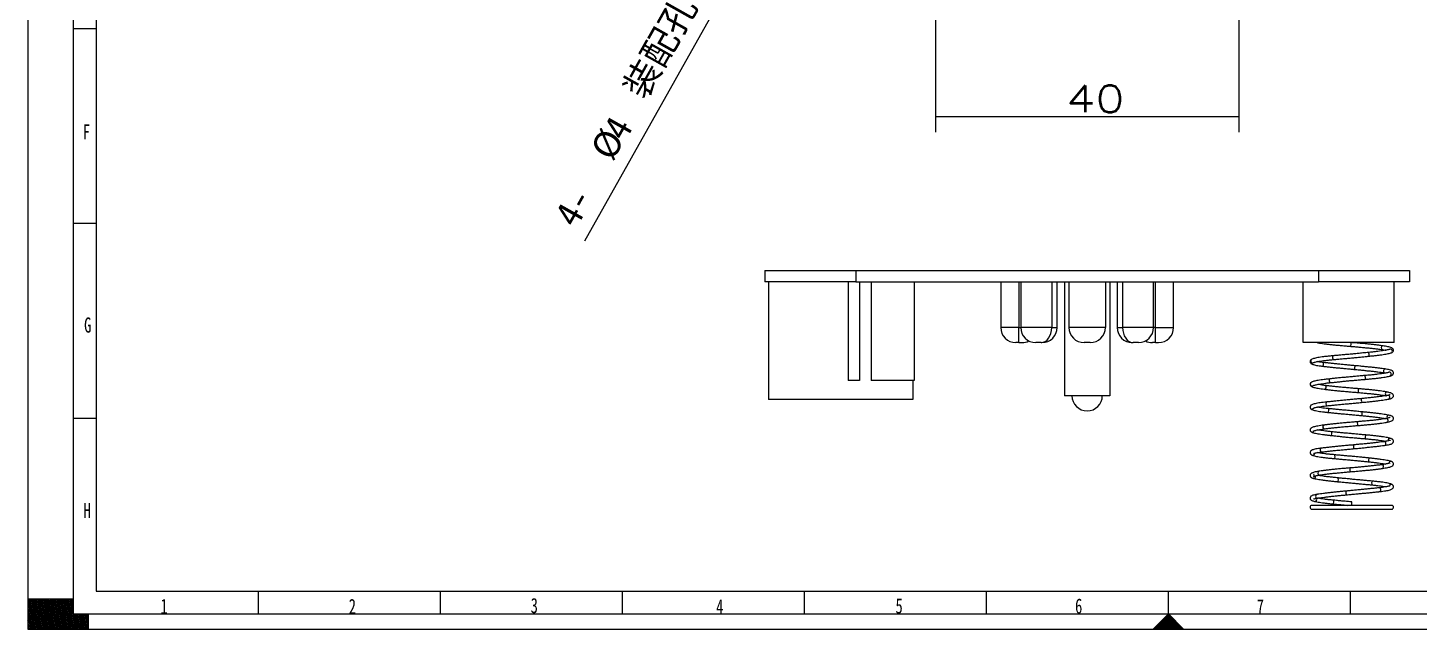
# Model space of a CAD drawing. Header units: millimetres. Extents: x 0 to 510, y 0 to 210.
# Drawn here: x 0 to 183.5, y 0 to 79.3 of the extents above; entities that cross this region are included whole.
import ezdxf

# ---------------------------------------------------------------- set-up
doc = ezdxf.new("R2010")
doc.units = ezdxf.units.MM
doc.layers.add('1', color=7, linetype='Continuous', true_color=0xffffff)
doc.styles.add('blockfont', font='simplex.shx')
doc.styles.add('宋体', font='')
doc.styles.get('宋体').set_extended_font_data('宋体')
doc.dimstyles.get("Standard").update_dxf_attribs({"dimtxt": 0.18, "dimasz": 0.18, "dimexe": 0.18, "dimexo": 0.0625, "dimgap": 0.09, "dimtad": 0, "dimtih": 1, "dimtoh": 1, "dimdec": 4, "dimzin": 0, "dimdsep": 46, "dimtxsty": 'Standard', "dimcen": 0.09, "dimadec": 0, "dimazin": 0, "dimtfac": 1, "dimtdec": 4, "dimtofl": 0, "dimtmove": 0, "dimatfit": 3, "dimfxl": 0, "dimtolj": 1, "dimtzin": 0, "dimarcsym": 0})

# ---------------------------------------------------------------- blocks, each defined once
blk = doc.blocks.new('_U1')
at = {"layer": '1', "color": 35, "lineweight": 13, "transparency": 16777216}
blk.add_line((99.71, 97.92), (73.39, 51.13), dxfattribs=at)
at = {"layer": '1', "color": 35, "lineweight": 18, "transparency": 16777216}
blk.add_solid([(99.71, 97.92), (98.81, 94.41), (97.18, 95.33)], dxfattribs=at)
at = {"layer": '1', "color": 35, "linetype": 'Continuous', "lineweight": 13, "transparency": 16777216, "char_height": 3.5, "attachment_point": 7, "rotation": 60.6447, "line_spacing_factor": 1.12395, "style": '宋体'}
for s, insert in [('\\W1.0000;装配孔', (81.7, 69.42)), ('%%c', (77.21, 61.45)), ('\\W1.0000;4', (78.73, 64.15)), ('\\W1.0000;4-', (72.31, 52.74))]:
    blk.add_mtext(s, dxfattribs=dict(at, insert=insert))
blk = doc.blocks.new('_U12')
at = {"layer": '1', "color": 35, "lineweight": 13}
for p, q in [((119.69, 84.67), (119.69, 65.53)), ((159.69, 84.67), (159.69, 65.53)), ((159.69, 67.53), (119.69, 67.53))]:
    blk.add_line(p, q, dxfattribs=at)
at = {"layer": '1', "color": 35, "lineweight": 18}
for points in [[(119.69, 67.53), (123.19, 68.47), (123.19, 66.6), (119.69, 67.53)], [(159.69, 67.53), (156.19, 66.6), (156.19, 68.47), (159.69, 67.53)]]:
    blk.add_solid(points, dxfattribs=at)
at = {"layer": '1', "color": 35, "linetype": 'Continuous', "lineweight": 13, "insert": (136.93, 68.15), "char_height": 3.5, "attachment_point": 7, "line_spacing_factor": 0.903614, "style": 'blockfont'}
blk.add_mtext('\\W1.2835;40', dxfattribs=at)

msp = doc.modelspace()

# ---------------------------------------------------------------- hatches: boundary and pattern name
at = {"layer": '1', "linetype": 'Continuous', "lineweight": 13}
h = msp.add_hatch(dxfattribs=at)
h.set_pattern_fill('ANSI36', color=6, scale=0.032, angle=-4.3e-13, style=0)
h.paths.add_polyline_path([(8, 0), (8, 2), (6, 2), (6, 4), (0, 4), (0, 0)], flags=0)
h = msp.add_hatch(dxfattribs=at)
h.set_pattern_fill('ANSI36', color=6, scale=0.032, angle=-4.3e-13, style=0)
h.paths.add_polyline_path([(152.4, 0), (150.4, 2), (148.38, 0)], flags=0)

# ---------------------------------------------------------------- linework, layer by layer
at = {"layer": '1', "color": 7, "linetype": 'Continuous', "lineweight": 13}
for p, q in [((0, 209.8), (0, 0)), ((0, 0), (296.76, 0))]:
    msp.add_line(p, q, dxfattribs=at)
at = {"layer": '1', "color": 6, "linetype": 'Continuous', "lineweight": 18}
for p, q in [((6, 207.8), (6, 2)), ((0, 4), (6, 4)), ((6, 2), (294.76, 2)), ((8, 0), (8, 2)), ((150.4, 2), (148.38, 0)), ((150.4, 2), (152.4, 0))]:
    msp.add_line(p, q, dxfattribs=at)
at = {"layer": '1', "color": 7, "linetype": 'Continuous', "lineweight": 18}
for p, q in [((9, 204.8), (9, 5)), ((9, 5), (291.76, 5)), ((150.4, 2), (150.4, 5))]:
    msp.add_line(p, q, dxfattribs=at)
at = {"layer": '1', "color": 80, "linetype": 'Continuous', "lineweight": 18}
for p, q in [((6, 79.2), (9, 79.2)), ((6, 53.5), (9, 53.5)), ((6, 27.8), (9, 27.8)), ((30.4, 2), (30.4, 5)), ((54.4, 2), (54.4, 5)), ((78.4, 2), (78.4, 5)), ((102.4, 2), (102.4, 5)), ((126.4, 2), (126.4, 5)), ((174.4, 2), (174.4, 5))]:
    msp.add_line(p, q, dxfattribs=at)
at = {"layer": '1', "color": 155, "linetype": 'Continuous', "lineweight": 18}
for p, q in [((97.19, 47.27), (109.19, 47.27)), ((97.19, 47.27), (97.19, 45.77)), ((109.19, 47.27), (170.19, 47.27)), ((109.19, 47.27), (109.19, 45.77)), ((170.19, 47.27), (182.19, 47.27)), ((170.19, 47.27), (170.19, 45.77)), ((182.19, 47.27), (182.19, 45.77)), ((109.19, 45.77), (97.19, 45.77)), ((97.69, 45.77), (97.69, 30.27)), ((108.19, 45.77), (108.19, 32.77)), ((109.19, 45.77), (170.19, 45.77)), ((109.69, 45.77), (109.69, 32.77)), ((111.19, 45.77), (111.19, 32.77)), ((116.89, 45.77), (116.89, 32.77)), ((128.29, 45.77), (128.29, 39.77)), ((130.93, 45.77), (130.93, 39.77)), ((135.73, 39.77), (135.73, 45.77)), ((136.69, 45.77), (136.69, 30.77)), ((137.29, 45.77), (137.29, 39.77)), ((142.09, 45.77), (142.09, 39.77)), ((142.69, 45.77), (142.69, 30.77)), ((143.65, 45.77), (143.65, 39.77)), ((148.45, 39.77), (148.45, 45.77)), ((151.09, 39.77), (151.09, 45.77)), ((168.19, 37.77), (168.19, 45.77)), ((182.19, 45.77), (170.19, 45.77)), ((180.19, 37.77), (180.19, 45.77)), ((130.69, 37.77), (130.29, 37.77)), ((130.69, 37.77), (131.09, 37.77)), ((133.61, 37.77), (132.93, 37.77)), ((133.61, 37.77), (133.73, 37.77)), ((140.09, 37.77), (139.29, 37.77)), ((145.65, 37.77), (145.77, 37.77)), ((146.45, 37.77), (145.77, 37.77)), ((148.69, 37.77), (148.29, 37.77)), ((148.69, 37.77), (149.09, 37.77)), ((180.19, 37.77), (168.19, 37.77)), ((169.53, 35.13), (169.54, 35.13)), ((109.69, 32.77), (108.19, 32.77)), ((116.89, 32.77), (111.19, 32.77)), ((116.69, 32.77), (116.69, 30.27)), ((116.69, 30.27), (97.69, 30.27)), ((142.69, 30.77), (136.69, 30.77)), ((179.84, 16.32), (169.34, 16.32)), ((169.34, 15.82), (179.84, 15.82))]:
    msp.add_line(p, q, dxfattribs=at)
at = {"layer": '1', "color": 155, "linetype": 'Continuous', "lineweight": 13}
for p, q in [((130.69, 45.77), (130.69, 39.77)), ((135.02, 45.77), (135.02, 39.77)), ((144.36, 45.77), (144.36, 39.77)), ((148.69, 39.77), (148.69, 45.77)), ((130.69, 39.77), (128.29, 39.77)), ((130.69, 39.77), (130.93, 39.77)), ((130.69, 37.77), (130.69, 39.77)), ((135.02, 39.77), (130.93, 39.77)), ((135.02, 39.77), (135.73, 39.77)), ((142.09, 39.77), (137.29, 39.77)), ((143.65, 39.77), (144.36, 39.77)), ((148.45, 39.77), (144.36, 39.77)), ((148.69, 39.77), (148.45, 39.77)), ((148.69, 39.77), (151.09, 39.77)), ((148.69, 37.77), (148.69, 39.77)), ((172.18, 35.54), (172.18, 35.54)), ((176.8, 35.98), (176.8, 35.98)), ((179.78, 36.42), (179.78, 36.42)), ((179, 34.3), (179, 34.3)), ((179.63, 33.37), (179.63, 33.37)), ((171.75, 32.5), (171.75, 32.5)), ((176.33, 32.93), (176.33, 32.93)), ((179.27, 31.25), (179.27, 31.25)), ((171.35, 29.45), (171.35, 29.45)), ((175.86, 29.89), (175.86, 29.89)), ((175.99, 28.64), (175.98, 28.64)), ((170.98, 26.41), (170.98, 26.41)), ((175.36, 26.84), (175.36, 26.84)), ((179.2, 27.28), (179.2, 27.28)), ((178.92, 24.23), (178.92, 24.23)), ((179.68, 25.15), (179.68, 25.15)), ((170.63, 23.36), (170.63, 23.36)), ((174.87, 23.8), (174.87, 23.8)), ((170.34, 20.32), (170.34, 20.32)), ((174.37, 20.75), (174.37, 20.75)), ((178.62, 21.19), (178.62, 21.19)), ((179.97, 19.02), (179.97, 19.02)), ((170.07, 17.27), (170.07, 17.27)), ((173.87, 17.7), (173.87, 17.7)), ((178.27, 18.14), (178.27, 18.14))]:
    msp.add_line(p, q, dxfattribs=at)
at = {"layer": '1', "color": 155, "linetype": 'Continuous', "lineweight": 18}
for centre, radius, start, end in [((130.29, 39.77), 2, 180, 270), ((132.93, 39.77), 2, 180, 270), ((133.73, 39.77), 2, 270, 0), ((139.29, 39.77), 2, 180, 270), ((140.09, 39.77), 2, 270, 0), ((145.65, 39.77), 2, 180, 270), ((146.45, 39.77), 2, 270, 0), ((149.09, 39.77), 2, 270, 0), ((131.09, 39.77), 2, 270, 297.3234), ((148.29, 39.77), 2, 242.6766, 270), ((139.69, 30.77), 2, 180, 270), ((139.69, 30.77), 2, 270, 0), ((169.34, 16.07), 0.25, 90, 270), ((179.84, 16.07), 0.25, 270, 90)]:
    msp.add_arc(centre, radius, start, end, dxfattribs=at)
at = {"layer": '1', "color": 155, "linetype": 'Continuous', "lineweight": 13}
for centre, major_axis, ratio, start_param, end_param in [((133.61, 39.77), (0, 2), 0.707107, 3.141593, 4.712389), ((145.77, 39.77), (0, 2), 0.707107, 1.570796, 3.141593), ((170.37, 37.97), (0.038, 0.247), 0.799422, 3.141538, 3.931845), ((174.48, 37.53), (0.02, 0.249), 0.021661, 3.142618, 4.706648), ((174.48, 37.53), (0.02, 0.249), 0.021661, 4.706648, 6.007759), ((178.67, 37.1), (0.036, 0.247), 0.773736, 1.606978, 3.138703), ((178.67, 37.1), (0.036, 0.247), 0.773736, 0.000348, 1.606978), ((179.7, 36.66), (0.081, -0.237), 0.970577, 0, 3.14083), ((169.42, 35.36), (0.114, -0.222), 0.980238, 3.141372, 6.278056), ((170.69, 34.92), (0.029, 0.248), 0.741094, 3.14191, 5.286637), ((170.69, 34.92), (0.029, 0.248), 0.741094, 5.286637, 6.28046), ((172.16, 35.79), (0.022, -0.249), 0.462077, 3.140142, 6.283185), ((176.77, 36.23), (0.025, -0.249), 0.415541, 0, 3.144166), ((174.98, 34.49), (0.023, 0.249), 0.07429, 1.007056, 3.141283), ((174.98, 34.49), (0.023, 0.249), 0.07429, 0.000888, 1.007056), ((176.31, 33.18), (0.021, -0.249), 0.326767, 0, 3.141978), ((178.96, 34.05), (0.035, 0.248), 0.830583, 1.034826, 3.137241), ((178.96, 34.05), (0.035, 0.248), 0.830583, 0, 1.034826), ((179.56, 33.62), (0.069, -0.24), 0.943938, 0, 3.141192), ((169.36, 32.31), (0.172, -0.182), 0.993531, 3.14191, 6.283109), ((171.04, 31.88), (0.031, 0.248), 0.672694, 3.141024, 5.860957), ((171.04, 31.88), (0.031, 0.248), 0.672694, 5.860957, 6.279772), ((171.73, 32.75), (0.027, -0.249), 0.54278, 3.141136, 6.283185), ((175.47, 31.44), (0.02, 0.249), 0.16721, 0.435841, 3.139373), ((175.47, 31.44), (0.02, 0.249), 0.16721, 0.00025, 0.43585), ((179.22, 31), (0.047, 0.245), 0.87827, 0.50788, 2.893427), ((179.22, 31), (0.047, 0.245), 0.87827, 0, 0.507878), ((171.32, 29.7), (0.025, -0.249), 0.620738, 3.141655, 6.283185), ((175.83, 30.13), (0.023, -0.249), 0.236899, 0, 3.144166), ((179.38, 30.57), (0.047, -0.246), 0.909989, 0.000348, 3.143415), ((169.34, 29.26), (0.248, 0.035), 0.995811, 3.141099, 5.527334), ((171.43, 28.83), (0.024, 0.249), 0.601656, 3.142139, 6.283185), ((171.43, 28.83), (0.024, 0.249), 0.601656, 0, 0.131611), ((175.96, 28.39), (0.023, 0.249), 0.260685, 0, 3.14107), ((179.16, 27.52), (0.045, -0.246), 0.866912, 2.662372, 3.142937), ((179.43, 27.96), (0.05, 0.245), 0.919867, 0, 2.472024), ((179.16, 27.52), (0.045, -0.246), 0.866912, 0, 2.662369), ((179.43, 27.96), (0.05, 0.245), 0.919867, 6.229956, 6.283185), ((169.37, 26.22), (0.147, 0.202), 0.991232, 3.140844, 5.06674), ((170.95, 26.65), (0.031, -0.248), 0.6909, 3.540018, 6.283185), ((170.95, 26.65), (0.031, -0.248), 0.6909, 3.141527, 3.540018), ((171.84, 25.78), (0.027, 0.249), 0.521697, 3.141409, 6.28261), ((175.34, 27.09), (0.02, -0.249), 0.142799, 2.727302, 3.144145), ((175.34, 27.09), (0.02, -0.249), 0.142799, 0, 2.7273), ((170.6, 23.61), (0.03, -0.248), 0.757016, 3.14177, 4.114193), ((174.85, 24.04), (0.023, -0.249), 0.049705, 2.15637, 3.141537), ((174.85, 24.04), (0.023, -0.249), 0.049705, 0, 2.156372), ((176.43, 25.35), (0.021, 0.249), 0.350049, 0.000567, 3.138916), ((178.89, 24.48), (0.034, -0.248), 0.816567, 2.132395, 3.144084), ((178.89, 24.48), (0.034, -0.248), 0.816567, 0, 2.132394), ((179.6, 24.91), (0.073, 0.239), 0.951163, 0, 2.248096), ((169.45, 23.17), (0.103, 0.228), 0.97544, 3.141103, 5.209447), ((170.6, 23.61), (0.03, -0.248), 0.757016, 4.114193, 6.283185), ((172.27, 22.74), (0.022, 0.249), 0.440515, 3.141641, 6.280779), ((176.89, 22.3), (0.025, 0.249), 0.437672, 0.000618, 3.141527), ((179.72, 21.87), (0.09, 0.233), 0.975959, 0.000229, 1.961956), ((169.57, 20.13), (0.064, 0.242), 0.953187, 3.141106, 5.299676), ((170.3, 20.56), (0.039, -0.247), 0.814082, 3.141004, 4.654859), ((170.3, 20.56), (0.039, -0.247), 0.814082, 4.654859, 6.283185), ((174.35, 21), (0.02, -0.249), 0.046317, 3.141114, 4.696621), ((174.35, 21), (0.02, -0.249), 0.046317, 4.696621, 6.283185), ((178.59, 21.43), (0.035, -0.248), 0.758622, 1.559487, 3.141866), ((178.59, 21.43), (0.035, -0.248), 0.758622, 0, 1.559485), ((172.73, 19.69), (0.024, 0.249), 0.351879, 3.141784, 6.280037), ((177.33, 19.26), (0.023, 0.249), 0.520255, 0.000311, 3.138369), ((178.24, 18.39), (0.027, -0.249), 0.693683, 1.01223, 3.1438), ((179.81, 18.82), (0.159, 0.193), 0.989789, 0, 2.052744), ((169.74, 17.08), (0.058, 0.243), 0.91986, 3.142083, 5.641417), ((170.03, 17.52), (0.039, -0.247), 0.865997, 3.139974, 5.224713), ((170.03, 17.52), (0.039, -0.247), 0.865997, 5.224713, 6.283185), ((172.12, 16.75), (0.024, 0.249), 0.470327, 3.142562, 6.282488), ((173.85, 17.95), (0.023, -0.249), 0.139286, 3.140461, 5.265152), ((173.85, 17.95), (0.023, -0.249), 0.139286, 5.265152, 6.283185), ((178.24, 18.39), (0.027, -0.249), 0.693683, 0, 1.012228)]:
    msp.add_ellipse(centre, major_axis=major_axis, ratio=ratio, start_param=start_param, end_param=end_param, dxfattribs=at)
at = {"layer": '1', "color": 155, "linetype": 'Continuous', "lineweight": 18}
for points, knots in [([(170.03, 37.77), (170.09, 37.76), (170.19, 37.74), (170.3, 37.72), (170.34, 37.72)], [0, 0, 0, 0, 0.692031, 1, 1, 1, 1]), ([(170.34, 37.72), (170.4, 37.71), (170.6, 37.68), (170.95, 37.63), (171.43, 37.57), (171.94, 37.51), (172.5, 37.46), (173.07, 37.4), (173.67, 37.35), (174.14, 37.31), (174.4, 37.29), (174.46, 37.28)], [0, 0, 0, 0, 0.06721, 0.195851, 0.324179, 0.452262, 0.580203, 0.708055, 0.835855, 0.963624, 1, 1, 1, 1]), ([(174.46, 37.28), (174.57, 37.27), (174.87, 37.25), (175.39, 37.21), (175.98, 37.15), (176.56, 37.09), (177.11, 37.04), (177.62, 36.98), (178.1, 36.92), (178.42, 36.88), (178.59, 36.85), (178.63, 36.85)], [0, 0, 0, 0, 0.06712, 0.194853, 0.322626, 0.450375, 0.57808, 0.705716, 0.833246, 0.960605, 1, 1, 1, 1]), ([(178.7, 37.34), (178.64, 37.35), (178.43, 37.38), (178.06, 37.43), (177.57, 37.49), (177.04, 37.55), (176.48, 37.61), (175.89, 37.66), (175.29, 37.72), (174.86, 37.75), (174.64, 37.77), (174.62, 37.77)], [0, 0, 0, 0, 0.068879, 0.200529, 0.331948, 0.463173, 0.594282, 0.725321, 0.856317, 0.98729, 1, 1, 1, 1]), ([(179.62, 36.9), (179.6, 36.89), (179.54, 36.87), (179.39, 36.83), (179.15, 36.79), (178.84, 36.73), (178.47, 36.68), (178.05, 36.62), (177.57, 36.56), (177.13, 36.51), (176.85, 36.48), (176.75, 36.47)], [0, 0, 0, 0, 0.066811, 0.178471, 0.297652, 0.421544, 0.547508, 0.674459, 0.801924, 0.929676, 1, 1, 1, 1]), ([(178.63, 36.85), (178.7, 36.84), (178.86, 36.81), (179, 36.79), (179.08, 36.77)], [0, 0, 0, 0, 0.39416, 1, 1, 1, 1]), ([(179.78, 36.42), (179.81, 36.43), (179.88, 36.46), (179.96, 36.51), (180.05, 36.6), (180.1, 36.74), (180.07, 36.89), (180, 36.98), (179.92, 37.05), (179.8, 37.11), (179.62, 37.17), (179.35, 37.23), (179.05, 37.29), (178.82, 37.33), (178.7, 37.34)], [0, 0, 0, 0, 0.066041, 0.145015, 0.200102, 0.252972, 0.308901, 0.361461, 0.420812, 0.503772, 0.641399, 0.764135, 0.893779, 1, 1, 1, 1]), ([(179.66, 36.91), (179.66, 36.91), (179.65, 36.91), (179.63, 36.9), (179.62, 36.9)], [0, 0, 0, 0, 0.689505, 1, 1, 1, 1]), ([(169.31, 35.58), (169.28, 35.57), (169.22, 35.53), (169.14, 35.45), (169.08, 35.32), (169.1, 35.17), (169.17, 35.06), (169.25, 34.99), (169.37, 34.93), (169.53, 34.87), (169.79, 34.8), (170.1, 34.75), (170.41, 34.7), (170.6, 34.68), (170.66, 34.67)], [0, 0, 0, 0, 0.067025, 0.126319, 0.182007, 0.242712, 0.298189, 0.357787, 0.437473, 0.564677, 0.688844, 0.820095, 0.947156, 1, 1, 1, 1]), ([(172.14, 36.04), (172.04, 36.03), (171.77, 36.01), (171.34, 35.96), (170.87, 35.91), (170.45, 35.85), (170.09, 35.79), (169.78, 35.73), (169.53, 35.67), (169.39, 35.62), (169.32, 35.58), (169.31, 35.58)], [0, 0, 0, 0, 0.066822, 0.194186, 0.321741, 0.449571, 0.577865, 0.707008, 0.837907, 0.980222, 1, 1, 1, 1]), ([(169.54, 35.13), (169.55, 35.14), (169.58, 35.15), (169.69, 35.19), (169.87, 35.24), (170.13, 35.29), (170.45, 35.34), (170.84, 35.4), (171.28, 35.45), (171.73, 35.5), (172.04, 35.53), (172.18, 35.54)], [0, 0, 0, 0, 0.066606, 0.165583, 0.27707, 0.396929, 0.52087, 0.646782, 0.773694, 0.901148, 1, 1, 1, 1]), ([(170.72, 35.17), (170.65, 35.18), (170.45, 35.2), (170.22, 35.23), (170.08, 35.26), (170.03, 35.27)], [0, 0, 0, 0, 0.262599, 0.757163, 1, 1, 1, 1]), ([(175, 34.73), (174.89, 34.74), (174.58, 34.77), (174.07, 34.82), (173.47, 34.88), (172.88, 34.94), (172.32, 34.99), (171.78, 35.05), (171.29, 35.1), (170.94, 35.14), (170.76, 35.16), (170.72, 35.17)], [0, 0, 0, 0, 0.067055, 0.194665, 0.322324, 0.449977, 0.577614, 0.705229, 0.832807, 0.960328, 1, 1, 1, 1]), ([(176.75, 36.47), (176.65, 36.46), (176.37, 36.44), (175.88, 36.39), (175.28, 36.33), (174.67, 36.27), (174.06, 36.21), (173.45, 36.16), (172.87, 36.1), (172.43, 36.07), (172.19, 36.04), (172.14, 36.04)], [0, 0, 0, 0, 0.067052, 0.194645, 0.322298, 0.449957, 0.57762, 0.705282, 0.83294, 0.960591, 1, 1, 1, 1]), ([(172.18, 35.54), (172.27, 35.55), (172.55, 35.57), (173.04, 35.62), (173.63, 35.67), (174.24, 35.73), (174.85, 35.79), (175.46, 35.84), (176.05, 35.9), (176.5, 35.95), (176.74, 35.97), (176.8, 35.98)], [0, 0, 0, 0, 0.067057, 0.194686, 0.322355, 0.450017, 0.577676, 0.705335, 0.832995, 0.96066, 1, 1, 1, 1]), ([(176.8, 35.98), (176.9, 35.99), (177.18, 36.02), (177.62, 36.06), (178.1, 36.12), (178.54, 36.18), (178.93, 36.24), (179.26, 36.3), (179.53, 36.35), (179.69, 36.4), (179.77, 36.42), (179.78, 36.42)], [0, 0, 0, 0, 0.066991, 0.194597, 0.32234, 0.450252, 0.578443, 0.707123, 0.836761, 0.968067, 1, 1, 1, 1]), ([(170.66, 34.67), (170.73, 34.66), (170.95, 34.64), (171.34, 34.6), (171.84, 34.54), (172.38, 34.48), (172.96, 34.43), (173.55, 34.37), (174.15, 34.31), (174.63, 34.27), (174.89, 34.24), (174.95, 34.24)], [0, 0, 0, 0, 0.067067, 0.194877, 0.32265, 0.45036, 0.578033, 0.705683, 0.833319, 0.960948, 1, 1, 1, 1]), ([(176.29, 33.43), (176.19, 33.42), (175.89, 33.4), (175.39, 33.35), (174.78, 33.3), (174.17, 33.24), (173.56, 33.18), (172.96, 33.13), (172.39, 33.07), (171.98, 33.02), (171.75, 33), (171.7, 32.99)], [0, 0, 0, 0, 0.067121, 0.194867, 0.322654, 0.450434, 0.578216, 0.706003, 0.833802, 0.961622, 1, 1, 1, 1]), ([(174.95, 34.24), (175.06, 34.23), (175.37, 34.2), (175.87, 34.15), (176.45, 34.09), (177.01, 34.03), (177.53, 33.98), (178.01, 33.92), (178.45, 33.87), (178.74, 33.83), (178.89, 33.81), (178.93, 33.8)], [0, 0, 0, 0, 0.067172, 0.194997, 0.322861, 0.450698, 0.578492, 0.70622, 0.833843, 0.96129, 1, 1, 1, 1]), ([(179, 34.3), (178.94, 34.31), (178.75, 34.33), (178.42, 34.38), (177.96, 34.43), (177.47, 34.49), (176.93, 34.54), (176.37, 34.6), (175.78, 34.66), (175.32, 34.71), (175.06, 34.73), (175, 34.73)], [0, 0, 0, 0, 0.067201, 0.195716, 0.323973, 0.452028, 0.579968, 0.707839, 0.835668, 0.963472, 1, 1, 1, 1]), ([(179.5, 33.86), (179.46, 33.85), (179.37, 33.82), (179.17, 33.78), (178.87, 33.72), (178.51, 33.67), (178.09, 33.61), (177.62, 33.56), (177.1, 33.5), (176.65, 33.46), (176.38, 33.44), (176.29, 33.43)], [0, 0, 0, 0, 0.066777, 0.18584, 0.308521, 0.433739, 0.560175, 0.687248, 0.81468, 0.942324, 1, 1, 1, 1]), ([(176.33, 32.93), (176.44, 32.94), (176.73, 32.96), (177.19, 33.01), (177.71, 33.06), (178.19, 33.12), (178.62, 33.18), (179, 33.24), (179.32, 33.3), (179.52, 33.34), (179.61, 33.37), (179.63, 33.37)], [0, 0, 0, 0, 0.066923, 0.194366, 0.321934, 0.449641, 0.577569, 0.705865, 0.83482, 0.96509, 1, 1, 1, 1]), ([(178.93, 33.8), (178.98, 33.79), (179.05, 33.78), (179.12, 33.77), (179.13, 33.77)], [0, 0, 0, 0, 0.793538, 1, 1, 1, 1]), ([(179.63, 33.37), (179.67, 33.39), (179.79, 33.42), (179.91, 33.48), (180.03, 33.58), (180.09, 33.71), (180.09, 33.86), (180.02, 33.97), (179.94, 34.05), (179.83, 34.11), (179.68, 34.16), (179.45, 34.22), (179.2, 34.27), (179.04, 34.29), (179, 34.3)], [0, 0, 0, 0, 0.065539, 0.207995, 0.279059, 0.335165, 0.390398, 0.446392, 0.504339, 0.578681, 0.693985, 0.819373, 0.952118, 1, 1, 1, 1]), ([(179.65, 33.91), (179.65, 33.91), (179.64, 33.91), (179.61, 33.89), (179.55, 33.87), (179.5, 33.86), (179.5, 33.86)], [0, 0, 0, 0, 0.079928, 0.443602, 0.941682, 1, 1, 1, 1]), ([(169.19, 32.49), (169.16, 32.47), (169.11, 32.41), (169.08, 32.26), (169.12, 32.13), (169.19, 32.05), (169.27, 31.99), (169.39, 31.93), (169.56, 31.88), (169.82, 31.81), (170.14, 31.75), (170.51, 31.69), (170.82, 31.65), (170.98, 31.63), (171.01, 31.63)], [0, 0, 0, 0, 0.05256, 0.103098, 0.155272, 0.205504, 0.26459, 0.350291, 0.482196, 0.605015, 0.734734, 0.861246, 0.979304, 1, 1, 1, 1]), ([(171.7, 32.99), (171.61, 32.98), (171.35, 32.96), (170.95, 32.91), (170.53, 32.85), (170.15, 32.79), (169.84, 32.73), (169.58, 32.67), (169.39, 32.61), (169.28, 32.56), (169.21, 32.51), (169.19, 32.49)], [0, 0, 0, 0, 0.066644, 0.193744, 0.321071, 0.448762, 0.57711, 0.706783, 0.839664, 0.940319, 1, 1, 1, 1]), ([(169.52, 32.12), (169.52, 32.12), (169.52, 32.12), (169.55, 32.13), (169.63, 32.16), (169.79, 32.2), (170.01, 32.25), (170.31, 32.31), (170.68, 32.36), (171.1, 32.42), (171.47, 32.47), (171.69, 32.49), (171.75, 32.5)], [0, 0, 0, 0, 0.017547, 0.089746, 0.185542, 0.298849, 0.4232, 0.552986, 0.685294, 0.818823, 0.952988, 1, 1, 1, 1]), ([(171.07, 32.12), (170.99, 32.13), (170.77, 32.16), (170.44, 32.21), (170.21, 32.25), (170.11, 32.27), (170.1, 32.27)], [0, 0, 0, 0, 0.203648, 0.588982, 0.972815, 1, 1, 1, 1]), ([(171.01, 31.63), (171.09, 31.62), (171.33, 31.59), (171.75, 31.54), (172.28, 31.48), (172.85, 31.42), (173.44, 31.37), (174.05, 31.31), (174.66, 31.26), (175.13, 31.22), (175.39, 31.2), (175.45, 31.19)], [0, 0, 0, 0, 0.067167, 0.195189, 0.323155, 0.451046, 0.57889, 0.706706, 0.834508, 0.962307, 1, 1, 1, 1]), ([(175.49, 31.69), (175.39, 31.7), (175.08, 31.72), (174.56, 31.77), (173.95, 31.82), (173.35, 31.88), (172.77, 31.93), (172.21, 31.99), (171.69, 32.05), (171.31, 32.09), (171.12, 32.12), (171.07, 32.12)], [0, 0, 0, 0, 0.067148, 0.19493, 0.322769, 0.450603, 0.578421, 0.70621, 0.833952, 0.961621, 1, 1, 1, 1]), ([(171.75, 32.5), (171.84, 32.51), (172.11, 32.53), (172.57, 32.58), (173.15, 32.64), (173.74, 32.7), (174.35, 32.76), (174.96, 32.81), (175.57, 32.87), (176.02, 32.91), (176.28, 32.93), (176.33, 32.93)], [0, 0, 0, 0, 0.067111, 0.194765, 0.322502, 0.450268, 0.57805, 0.705841, 0.833634, 0.96142, 1, 1, 1, 1]), ([(175.45, 31.19), (175.56, 31.18), (175.86, 31.16), (176.35, 31.11), (176.91, 31.06), (177.44, 31), (177.93, 30.95), (178.37, 30.89), (178.76, 30.83), (179.02, 30.79), (179.14, 30.77), (179.17, 30.76)], [0, 0, 0, 0, 0.067164, 0.194954, 0.322752, 0.450478, 0.578089, 0.705519, 0.832655, 0.959281, 1, 1, 1, 1]), ([(179.27, 31.25), (179.21, 31.26), (179.06, 31.29), (178.75, 31.34), (178.34, 31.4), (177.87, 31.46), (177.36, 31.52), (176.82, 31.57), (176.25, 31.63), (175.8, 31.66), (175.55, 31.68), (175.49, 31.69)], [0, 0, 0, 0, 0.067241, 0.197268, 0.326297, 0.454695, 0.582758, 0.710627, 0.83838, 0.966061, 1, 1, 1, 1]), ([(179.43, 30.32), (179.47, 30.33), (179.61, 30.36), (179.77, 30.41), (179.91, 30.47), (180.01, 30.55), (180.09, 30.67), (180.09, 30.82), (180.04, 30.94), (179.96, 31.02), (179.86, 31.08), (179.71, 31.14), (179.52, 31.2), (179.35, 31.24), (179.27, 31.25)], [0, 0, 0, 0, 0.065189, 0.196995, 0.304268, 0.374028, 0.42969, 0.484354, 0.539905, 0.596194, 0.666666, 0.7741, 0.900407, 1, 1, 1, 1]), ([(171.3, 29.95), (171.21, 29.94), (170.97, 29.91), (170.6, 29.87), (170.22, 29.82), (169.89, 29.76), (169.61, 29.69), (169.4, 29.63), (169.27, 29.56), (169.16, 29.48), (169.09, 29.36), (169.09, 29.27), (169.09, 29.23)], [0, 0, 0, 0, 0.065748, 0.191388, 0.317404, 0.444133, 0.57226, 0.703614, 0.827237, 0.898163, 0.953897, 1, 1, 1, 1]), ([(169.53, 29.13), (169.53, 29.13), (169.53, 29.13), (169.56, 29.15), (169.65, 29.18), (169.81, 29.23), (170.05, 29.28), (170.35, 29.33), (170.72, 29.38), (171.06, 29.42), (171.28, 29.44), (171.35, 29.45)], [0, 0, 0, 0, 0.025657, 0.114165, 0.223853, 0.351882, 0.49165, 0.637573, 0.786519, 0.936988, 1, 1, 1, 1]), ([(175.81, 30.38), (175.71, 30.37), (175.4, 30.35), (174.89, 30.3), (174.28, 30.24), (173.67, 30.18), (173.08, 30.12), (172.5, 30.07), (171.95, 30.01), (171.56, 29.97), (171.35, 29.95), (171.3, 29.95)], [0, 0, 0, 0, 0.067055, 0.194667, 0.32233, 0.449992, 0.577655, 0.705321, 0.832991, 0.960669, 1, 1, 1, 1]), ([(171.35, 29.45), (171.43, 29.46), (171.68, 29.48), (172.12, 29.53), (172.67, 29.58), (173.25, 29.64), (173.85, 29.7), (174.46, 29.75), (175.07, 29.81), (175.54, 29.86), (175.8, 29.88), (175.86, 29.89)], [0, 0, 0, 0, 0.067053, 0.194634, 0.322279, 0.449934, 0.577595, 0.705259, 0.832925, 0.960592, 1, 1, 1, 1]), ([(179.33, 30.82), (179.29, 30.81), (179.16, 30.78), (178.9, 30.74), (178.54, 30.69), (178.12, 30.63), (177.65, 30.58), (177.14, 30.52), (176.59, 30.46), (176.14, 30.42), (175.88, 30.39), (175.81, 30.38)], [0, 0, 0, 0, 0.067018, 0.191811, 0.317844, 0.444772, 0.572148, 0.69977, 0.827535, 0.955389, 1, 1, 1, 1]), ([(175.86, 29.89), (175.96, 29.9), (176.26, 29.92), (176.74, 29.97), (177.29, 30.03), (177.8, 30.09), (178.27, 30.15), (178.69, 30.2), (179.05, 30.26), (179.29, 30.3), (179.4, 30.32), (179.43, 30.32)], [0, 0, 0, 0, 0.067086, 0.194785, 0.322567, 0.450412, 0.578355, 0.706453, 0.834815, 0.963657, 1, 1, 1, 1]), ([(179.65, 30.9), (179.65, 30.9), (179.63, 30.9), (179.56, 30.87), (179.45, 30.84), (179.36, 30.82), (179.33, 30.82)], [0, 0, 0, 0, 0.225959, 0.508757, 0.844721, 1, 1, 1, 1]), ([(169.09, 29.23), (169.1, 29.18), (169.13, 29.1), (169.21, 29.02), (169.31, 28.96), (169.44, 28.9), (169.66, 28.84), (169.95, 28.77), (170.3, 28.71), (170.71, 28.66), (171.08, 28.61), (171.32, 28.59), (171.4, 28.58)], [0, 0, 0, 0, 0.057236, 0.112905, 0.182073, 0.286923, 0.416367, 0.553819, 0.684209, 0.812152, 0.939043, 1, 1, 1, 1]), ([(171.45, 29.08), (171.36, 29.09), (171.13, 29.11), (170.76, 29.15), (170.38, 29.21), (170.15, 29.25), (170.04, 29.27), (170.02, 29.27)], [0, 0, 0, 0, 0.143173, 0.414535, 0.685187, 0.954303, 1, 1, 1, 1]), ([(171.4, 28.58), (171.49, 28.57), (171.74, 28.55), (172.18, 28.5), (172.74, 28.45), (173.33, 28.39), (173.93, 28.34), (174.54, 28.28), (175.15, 28.22), (175.62, 28.18), (175.87, 28.15), (175.93, 28.15)], [0, 0, 0, 0, 0.067049, 0.19466, 0.322316, 0.449967, 0.577615, 0.705262, 0.832908, 0.960555, 1, 1, 1, 1]), ([(175.98, 28.64), (175.88, 28.65), (175.58, 28.68), (175.07, 28.73), (174.46, 28.79), (173.85, 28.85), (173.25, 28.9), (172.67, 28.96), (172.12, 29.01), (171.72, 29.05), (171.5, 29.07), (171.45, 29.08)], [0, 0, 0, 0, 0.067048, 0.194643, 0.322291, 0.44994, 0.577588, 0.705234, 0.832877, 0.960516, 1, 1, 1, 1]), ([(179.11, 27.77), (179.06, 27.76), (178.9, 27.73), (178.61, 27.69), (178.2, 27.63), (177.74, 27.57), (177.24, 27.51), (176.7, 27.46), (176.13, 27.41), (175.66, 27.37), (175.39, 27.34), (175.33, 27.34)], [0, 0, 0, 0, 0.06693, 0.192371, 0.318655, 0.445588, 0.572875, 0.700369, 0.827989, 0.955686, 1, 1, 1, 1]), ([(175.93, 28.15), (176.04, 28.14), (176.33, 28.11), (176.81, 28.06), (177.35, 28), (177.84, 27.94), (178.29, 27.89), (178.69, 27.83), (178.95, 27.79), (179.07, 27.77), (179.1, 27.77)], [0, 0, 0, 0, 0.077877, 0.226033, 0.374192, 0.522257, 0.670173, 0.817846, 0.965103, 1, 1, 1, 1]), ([(179.48, 28.2), (179.44, 28.21), (179.3, 28.24), (179.04, 28.28), (178.67, 28.34), (178.24, 28.4), (177.77, 28.46), (177.26, 28.51), (176.72, 28.57), (176.29, 28.61), (176.04, 28.64), (175.98, 28.64)], [0, 0, 0, 0, 0.067298, 0.198467, 0.328015, 0.456672, 0.584901, 0.712899, 0.840762, 0.961821, 1, 1, 1, 1]), ([(179.64, 27.92), (179.64, 27.92), (179.63, 27.91), (179.57, 27.88), (179.44, 27.84), (179.28, 27.8), (179.16, 27.78), (179.11, 27.77)], [0, 0, 0, 0, 0.137917, 0.341074, 0.585056, 0.85895, 1, 1, 1, 1]), ([(179.2, 27.28), (179.26, 27.29), (179.41, 27.32), (179.63, 27.37), (179.81, 27.43), (179.93, 27.5), (180.02, 27.58), (180.09, 27.7), (180.09, 27.85), (180.03, 27.97), (179.95, 28.04), (179.84, 28.1), (179.7, 28.15), (179.56, 28.19), (179.48, 28.2)], [0, 0, 0, 0, 0.065088, 0.192861, 0.32422, 0.4126, 0.478365, 0.533888, 0.588431, 0.643829, 0.700007, 0.770427, 0.877938, 1, 1, 1, 1]), ([(170.92, 26.9), (170.84, 26.89), (170.62, 26.86), (170.28, 26.81), (169.94, 26.75), (169.66, 26.69), (169.43, 26.63), (169.29, 26.56), (169.17, 26.48), (169.1, 26.36), (169.08, 26.21), (169.14, 26.08), (169.19, 26.03), (169.22, 26.02)], [0, 0, 0, 0, 0.065043, 0.189557, 0.314586, 0.440724, 0.569335, 0.705094, 0.785995, 0.838085, 0.889021, 0.941247, 1, 1, 1, 1]), ([(169.22, 26.02), (169.25, 26), (169.32, 25.96), (169.45, 25.91), (169.66, 25.85), (169.95, 25.79), (170.3, 25.73), (170.7, 25.67), (171.15, 25.61), (171.53, 25.57), (171.76, 25.54), (171.81, 25.54)], [0, 0, 0, 0, 0.068504, 0.180607, 0.309316, 0.445952, 0.576738, 0.705529, 0.833463, 0.960961, 1, 1, 1, 1]), ([(169.53, 26.12), (169.53, 26.12), (169.53, 26.12), (169.55, 26.13), (169.64, 26.16), (169.79, 26.21), (170.01, 26.26), (170.31, 26.31), (170.64, 26.36), (170.87, 26.39), (170.98, 26.41)], [0, 0, 0, 0, 0.01704, 0.113861, 0.235914, 0.380357, 0.539209, 0.705518, 0.875407, 1, 1, 1, 1]), ([(171.86, 26.03), (171.77, 26.04), (171.51, 26.07), (171.11, 26.12), (170.69, 26.18), (170.35, 26.23), (170.17, 26.26), (170.1, 26.27)], [0, 0, 0, 0, 0.124489, 0.360906, 0.597038, 0.832486, 1, 1, 1, 1]), ([(175.33, 27.34), (175.22, 27.33), (174.91, 27.31), (174.39, 27.26), (173.78, 27.21), (173.18, 27.15), (172.6, 27.09), (172.04, 27.03), (171.52, 26.98), (171.15, 26.93), (170.96, 26.91), (170.92, 26.9)], [0, 0, 0, 0, 0.067106, 0.194814, 0.322572, 0.450336, 0.578115, 0.705924, 0.83378, 0.961709, 1, 1, 1, 1]), ([(170.98, 26.41), (171.05, 26.42), (171.28, 26.44), (171.69, 26.49), (172.22, 26.55), (172.78, 26.61), (173.36, 26.67), (173.96, 26.72), (174.57, 26.78), (175.04, 26.81), (175.3, 26.84), (175.36, 26.84)], [0, 0, 0, 0, 0.067085, 0.194481, 0.322044, 0.449712, 0.577445, 0.705217, 0.833012, 0.960816, 1, 1, 1, 1]), ([(176.45, 25.6), (176.35, 25.61), (176.06, 25.63), (175.56, 25.67), (174.95, 25.73), (174.34, 25.79), (173.73, 25.84), (173.14, 25.9), (172.56, 25.96), (172.14, 26), (171.91, 26.03), (171.86, 26.03)], [0, 0, 0, 0, 0.067138, 0.194889, 0.322704, 0.450528, 0.578353, 0.706174, 0.833982, 0.96177, 1, 1, 1, 1]), ([(175.36, 26.84), (175.47, 26.85), (175.78, 26.87), (176.28, 26.92), (176.85, 26.97), (177.39, 27.03), (177.89, 27.09), (178.35, 27.14), (178.76, 27.2), (179.03, 27.25), (179.17, 27.27), (179.2, 27.28)], [0, 0, 0, 0, 0.066994, 0.194507, 0.3221, 0.449749, 0.577487, 0.705364, 0.833467, 0.961954, 1, 1, 1, 1]), ([(170.57, 23.86), (170.5, 23.85), (170.3, 23.82), (170.01, 23.78), (169.71, 23.72), (169.47, 23.66), (169.31, 23.59), (169.2, 23.52), (169.12, 23.42), (169.08, 23.27), (169.12, 23.13), (169.19, 23.04), (169.27, 22.98), (169.32, 22.96), (169.34, 22.95)], [0, 0, 0, 0, 0.065004, 0.190042, 0.31602, 0.444374, 0.579109, 0.656748, 0.71443, 0.769667, 0.82781, 0.883144, 0.946471, 1, 1, 1, 1]), ([(174.82, 24.29), (174.72, 24.28), (174.41, 24.25), (173.89, 24.21), (173.29, 24.15), (172.71, 24.09), (172.15, 24.03), (171.62, 23.98), (171.13, 23.92), (170.79, 23.88), (170.61, 23.86), (170.57, 23.86)], [0, 0, 0, 0, 0.067047, 0.194643, 0.322294, 0.449952, 0.577625, 0.705322, 0.833057, 0.960854, 1, 1, 1, 1]), ([(171.81, 25.54), (171.9, 25.53), (172.17, 25.5), (172.64, 25.45), (173.22, 25.39), (173.82, 25.33), (174.43, 25.27), (175.05, 25.22), (175.65, 25.16), (176.11, 25.13), (176.36, 25.1), (176.41, 25.1)], [0, 0, 0, 0, 0.067147, 0.194973, 0.322823, 0.450654, 0.578473, 0.706289, 0.834105, 0.961927, 1, 1, 1, 1]), ([(178.86, 24.73), (178.79, 24.72), (178.61, 24.69), (178.27, 24.65), (177.81, 24.6), (177.31, 24.54), (176.78, 24.48), (176.21, 24.42), (175.62, 24.37), (175.15, 24.32), (174.89, 24.3), (174.82, 24.29)], [0, 0, 0, 0, 0.067099, 0.194214, 0.321616, 0.449219, 0.576938, 0.704725, 0.832555, 0.960411, 1, 1, 1, 1]), ([(174.87, 23.8), (174.98, 23.8), (175.29, 23.83), (175.8, 23.88), (176.38, 23.94), (176.95, 24), (177.48, 24.06), (177.98, 24.11), (178.43, 24.17), (178.73, 24.21), (178.89, 24.23), (178.92, 24.23)], [0, 0, 0, 0, 0.067124, 0.194868, 0.322672, 0.450495, 0.57835, 0.706253, 0.834234, 0.962341, 1, 1, 1, 1]), ([(176.41, 25.1), (176.51, 25.09), (176.8, 25.07), (177.25, 25.02), (177.76, 24.97), (178.22, 24.91), (178.62, 24.86), (178.92, 24.81), (179.08, 24.78), (179.13, 24.77)], [0, 0, 0, 0, 0.086665, 0.251451, 0.416167, 0.580653, 0.744771, 0.908269, 1, 1, 1, 1]), ([(179.68, 25.15), (179.64, 25.16), (179.53, 25.2), (179.29, 25.25), (178.95, 25.31), (178.56, 25.37), (178.12, 25.43), (177.63, 25.49), (177.12, 25.54), (176.71, 25.58), (176.49, 25.59), (176.45, 25.6)], [0, 0, 0, 0, 0.067462, 0.205727, 0.33811, 0.467872, 0.596553, 0.724696, 0.852542, 0.973434, 1, 1, 1, 1]), ([(179.65, 24.9), (179.65, 24.9), (179.63, 24.89), (179.56, 24.87), (179.43, 24.83), (179.22, 24.78), (179.02, 24.75), (178.88, 24.73), (178.86, 24.73)], [0, 0, 0, 0, 0.124872, 0.291138, 0.489174, 0.709954, 0.937332, 1, 1, 1, 1]), ([(178.92, 24.23), (178.99, 24.24), (179.16, 24.27), (179.42, 24.31), (179.67, 24.37), (179.84, 24.43), (179.95, 24.5), (180.03, 24.58), (180.09, 24.7), (180.09, 24.85), (180.02, 24.97), (179.94, 25.04), (179.83, 25.1), (179.74, 25.14), (179.68, 25.15)], [0, 0, 0, 0, 0.064994, 0.19094, 0.318628, 0.451675, 0.526668, 0.586307, 0.642293, 0.697459, 0.753283, 0.811498, 0.886755, 1, 1, 1, 1]), ([(169.34, 22.95), (169.37, 22.93), (169.47, 22.9), (169.65, 22.84), (169.94, 22.78), (170.29, 22.72), (170.69, 22.66), (171.14, 22.6), (171.63, 22.55), (172.01, 22.51), (172.22, 22.49), (172.25, 22.49)], [0, 0, 0, 0, 0.067797, 0.198498, 0.337192, 0.469015, 0.598498, 0.726981, 0.854954, 0.975808, 1, 1, 1, 1]), ([(169.53, 23.14), (169.53, 23.14), (169.53, 23.14), (169.56, 23.15), (169.64, 23.18), (169.8, 23.23), (170.02, 23.27), (170.31, 23.32), (170.52, 23.35), (170.63, 23.36)], [0, 0, 0, 0, 0.018243, 0.13504, 0.279514, 0.44891, 0.634904, 0.829839, 1, 1, 1, 1]), ([(172.3, 22.99), (172.2, 23), (171.93, 23.02), (171.5, 23.06), (171.03, 23.12), (170.62, 23.17), (170.28, 23.23), (170.1, 23.26), (170.03, 23.27)], [0, 0, 0, 0, 0.099639, 0.288968, 0.47813, 0.666878, 0.854933, 1, 1, 1, 1]), ([(170.63, 23.36), (170.7, 23.37), (170.91, 23.39), (171.29, 23.44), (171.78, 23.49), (172.31, 23.55), (172.88, 23.6), (173.47, 23.66), (174.07, 23.72), (174.54, 23.76), (174.81, 23.79), (174.87, 23.8)], [0, 0, 0, 0, 0.067033, 0.194351, 0.321823, 0.449387, 0.577006, 0.704658, 0.83233, 0.960014, 1, 1, 1, 1]), ([(172.25, 22.49), (172.35, 22.48), (172.63, 22.46), (173.12, 22.41), (173.71, 22.36), (174.32, 22.3), (174.93, 22.25), (175.54, 22.19), (176.13, 22.13), (176.57, 22.09), (176.81, 22.06), (176.87, 22.06)], [0, 0, 0, 0, 0.067046, 0.194622, 0.32226, 0.449907, 0.577559, 0.705212, 0.832861, 0.960502, 1, 1, 1, 1]), ([(176.92, 22.55), (176.82, 22.56), (176.54, 22.59), (176.05, 22.64), (175.45, 22.7), (174.85, 22.76), (174.23, 22.81), (173.63, 22.87), (173.03, 22.92), (172.59, 22.96), (172.35, 22.98), (172.3, 22.99)], [0, 0, 0, 0, 0.067051, 0.19467, 0.322328, 0.449979, 0.577627, 0.705275, 0.832926, 0.960584, 1, 1, 1, 1]), ([(176.87, 22.06), (176.96, 22.05), (177.24, 22.02), (177.67, 21.97), (178.13, 21.91), (178.55, 21.85), (178.86, 21.81), (179.03, 21.78), (179.08, 21.77)], [0, 0, 0, 0, 0.103602, 0.300526, 0.497333, 0.693799, 0.889697, 1, 1, 1, 1]), ([(179.81, 22.1), (179.79, 22.11), (179.7, 22.14), (179.52, 22.19), (179.23, 22.25), (178.89, 22.31), (178.49, 22.37), (178.04, 22.43), (177.56, 22.48), (177.17, 22.53), (176.96, 22.55), (176.92, 22.55)], [0, 0, 0, 0, 0.067658, 0.196622, 0.333328, 0.464411, 0.593601, 0.721985, 0.849959, 0.970899, 1, 1, 1, 1]), ([(178.62, 21.19), (178.69, 21.2), (178.89, 21.23), (179.18, 21.28), (179.47, 21.34), (179.71, 21.4), (179.87, 21.47), (179.98, 21.54), (180.06, 21.63), (180.1, 21.77), (180.06, 21.92), (179.98, 22.01), (179.9, 22.06), (179.85, 22.09), (179.81, 22.1)], [0, 0, 0, 0, 0.064992, 0.189928, 0.315755, 0.443841, 0.578097, 0.656062, 0.710979, 0.763601, 0.819523, 0.871751, 0.930216, 1, 1, 1, 1]), ([(170.26, 20.81), (170.2, 20.8), (170.02, 20.77), (169.76, 20.72), (169.51, 20.66), (169.35, 20.59), (169.23, 20.53), (169.15, 20.45), (169.09, 20.34), (169.09, 20.18), (169.15, 20.07), (169.23, 20), (169.34, 19.94), (169.44, 19.9), (169.51, 19.89)], [0, 0, 0, 0, 0.064958, 0.190679, 0.318016, 0.450292, 0.525631, 0.58713, 0.641577, 0.695129, 0.749408, 0.804527, 0.873818, 1, 1, 1, 1]), ([(169.64, 20.37), (169.61, 20.38), (169.56, 20.39), (169.52, 20.41), (169.52, 20.41), (169.57, 20.36), (169.6, 20.23), (169.55, 20.14), (169.52, 20.12), (169.54, 20.13), (169.6, 20.15), (169.72, 20.19), (169.92, 20.24), (170.13, 20.28), (170.29, 20.31), (170.34, 20.32)], [0, 0, 0, 0, 0.066191, 0.150427, 0.216348, 0.275738, 0.341756, 0.40481, 0.464525, 0.530288, 0.612555, 0.712062, 0.824392, 0.944042, 1, 1, 1, 1]), ([(172.75, 19.94), (172.65, 19.95), (172.37, 19.98), (171.91, 20.03), (171.41, 20.09), (170.95, 20.14), (170.55, 20.2), (170.27, 20.24), (170.13, 20.27), (170.09, 20.27)], [0, 0, 0, 0, 0.089393, 0.259398, 0.429366, 0.599152, 0.768647, 0.937645, 1, 1, 1, 1]), ([(174.33, 21.25), (174.22, 21.24), (173.91, 21.21), (173.4, 21.17), (172.81, 21.12), (172.24, 21.06), (171.71, 21), (171.21, 20.94), (170.76, 20.88), (170.45, 20.84), (170.29, 20.82), (170.26, 20.81)], [0, 0, 0, 0, 0.067078, 0.194736, 0.32246, 0.450216, 0.578027, 0.705922, 0.833951, 0.962198, 1, 1, 1, 1]), ([(170.34, 20.32), (170.4, 20.33), (170.58, 20.35), (170.92, 20.4), (171.37, 20.46), (171.87, 20.52), (172.41, 20.57), (172.98, 20.63), (173.57, 20.68), (174.04, 20.72), (174.3, 20.74), (174.37, 20.75)], [0, 0, 0, 0, 0.067034, 0.193625, 0.320664, 0.448044, 0.575621, 0.703318, 0.831088, 0.958904, 1, 1, 1, 1]), ([(178.55, 21.68), (178.48, 21.67), (178.28, 21.64), (177.9, 21.6), (177.41, 21.54), (176.88, 21.48), (176.32, 21.42), (175.74, 21.37), (175.13, 21.31), (174.66, 21.27), (174.39, 21.25), (174.33, 21.25)], [0, 0, 0, 0, 0.066998, 0.193969, 0.321208, 0.448642, 0.576192, 0.703814, 0.83148, 0.95917, 1, 1, 1, 1]), ([(174.37, 20.75), (174.48, 20.76), (174.79, 20.78), (175.3, 20.83), (175.9, 20.88), (176.49, 20.94), (177.05, 20.99), (177.58, 21.05), (178.06, 21.11), (178.4, 21.16), (178.58, 21.18), (178.62, 21.19)], [0, 0, 0, 0, 0.067029, 0.194591, 0.32221, 0.449845, 0.577512, 0.705232, 0.833034, 0.960965, 1, 1, 1, 1]), ([(179.65, 21.92), (179.65, 21.92), (179.64, 21.91), (179.57, 21.89), (179.45, 21.85), (179.25, 21.8), (178.98, 21.75), (178.73, 21.71), (178.58, 21.69), (178.55, 21.68)], [0, 0, 0, 0, 0.090169, 0.223933, 0.385607, 0.567486, 0.760637, 0.951436, 1, 1, 1, 1]), ([(169.51, 19.89), (169.54, 19.88), (169.65, 19.85), (169.88, 19.8), (170.21, 19.75), (170.6, 19.69), (171.03, 19.63), (171.52, 19.57), (172.03, 19.51), (172.43, 19.47), (172.66, 19.45), (172.71, 19.44)], [0, 0, 0, 0, 0.067329, 0.203492, 0.334847, 0.4641, 0.592496, 0.72047, 0.848212, 0.969066, 1, 1, 1, 1]), ([(172.71, 19.44), (172.81, 19.43), (173.1, 19.41), (173.6, 19.36), (174.21, 19.3), (174.82, 19.24), (175.43, 19.18), (176.03, 19.13), (176.6, 19.07), (177.03, 19.04), (177.25, 19.01), (177.31, 19.01)], [0, 0, 0, 0, 0.067139, 0.194913, 0.322735, 0.450556, 0.578377, 0.706199, 0.834023, 0.961851, 1, 1, 1, 1]), ([(177.35, 19.51), (177.26, 19.52), (176.99, 19.54), (176.52, 19.58), (175.94, 19.64), (175.34, 19.69), (174.73, 19.75), (174.12, 19.81), (173.51, 19.87), (173.06, 19.91), (172.81, 19.94), (172.75, 19.94)], [0, 0, 0, 0, 0.067137, 0.194892, 0.322705, 0.450523, 0.578345, 0.706168, 0.833991, 0.961812, 1, 1, 1, 1]), ([(178.22, 18.64), (178.14, 18.63), (177.91, 18.6), (177.5, 18.56), (176.97, 18.51), (176.42, 18.45), (175.83, 18.39), (175.23, 18.33), (174.62, 18.28), (174.15, 18.23), (173.89, 18.21), (173.83, 18.2)], [0, 0, 0, 0, 0.067132, 0.194788, 0.322538, 0.450327, 0.57814, 0.705968, 0.833804, 0.961643, 1, 1, 1, 1]), ([(177.31, 19.01), (177.4, 19), (177.65, 18.98), (178.05, 18.93), (178.48, 18.88), (178.85, 18.83), (179.06, 18.79), (179.15, 18.77)], [0, 0, 0, 0, 0.117081, 0.339338, 0.561258, 0.782419, 1, 1, 1, 1]), ([(179.97, 19.02), (179.94, 19.04), (179.86, 19.09), (179.73, 19.14), (179.51, 19.2), (179.22, 19.27), (178.87, 19.33), (178.46, 19.39), (178.01, 19.44), (177.63, 19.48), (177.4, 19.5), (177.35, 19.51)], [0, 0, 0, 0, 0.068736, 0.178052, 0.30811, 0.446164, 0.577575, 0.706667, 0.834756, 0.96233, 1, 1, 1, 1]), ([(179.65, 18.91), (179.65, 18.91), (179.64, 18.9), (179.58, 18.87), (179.45, 18.83), (179.26, 18.79), (178.99, 18.74), (178.66, 18.69), (178.38, 18.66), (178.23, 18.64), (178.22, 18.64)], [0, 0, 0, 0, 0.072303, 0.186578, 0.324258, 0.4794, 0.644585, 0.81483, 0.979654, 1, 1, 1, 1]), ([(178.27, 18.14), (178.35, 18.15), (178.57, 18.17), (178.9, 18.22), (179.24, 18.27), (179.52, 18.33), (179.75, 18.4), (179.9, 18.47), (180.02, 18.56), (180.09, 18.69), (180.09, 18.84), (180.03, 18.95), (179.99, 19), (179.97, 19.02)], [0, 0, 0, 0, 0.065128, 0.189904, 0.315259, 0.441876, 0.571312, 0.708847, 0.783816, 0.839714, 0.89457, 0.950369, 1, 1, 1, 1]), ([(169.99, 17.77), (169.94, 17.76), (169.78, 17.73), (169.56, 17.68), (169.38, 17.62), (169.25, 17.56), (169.16, 17.48), (169.09, 17.36), (169.08, 17.21), (169.14, 17.09), (169.22, 17.01), (169.33, 16.95), (169.47, 16.9), (169.61, 16.86), (169.68, 16.84)], [0, 0, 0, 0, 0.065045, 0.192755, 0.324046, 0.413438, 0.479037, 0.535163, 0.590279, 0.6463, 0.703273, 0.774908, 0.884346, 1, 1, 1, 1]), ([(169.53, 17.14), (169.53, 17.14), (169.54, 17.15), (169.61, 17.17), (169.75, 17.21), (169.91, 17.25), (170.03, 17.27), (170.07, 17.27)], [0, 0, 0, 0, 0.153615, 0.360153, 0.606419, 0.881183, 1, 1, 1, 1]), ([(169.68, 16.84), (169.73, 16.83), (169.86, 16.8), (170.13, 16.75), (170.51, 16.69), (170.93, 16.63), (171.41, 16.58), (171.8, 16.53), (172.04, 16.51), (172.09, 16.51)], [0, 0, 0, 0, 0.089304, 0.26524, 0.438004, 0.609039, 0.779247, 0.949007, 1, 1, 1, 1]), ([(173.83, 18.2), (173.72, 18.19), (173.42, 18.16), (172.92, 18.12), (172.35, 18.06), (171.81, 18), (171.3, 17.94), (170.84, 17.88), (170.43, 17.83), (170.16, 17.79), (170.02, 17.77), (169.99, 17.77)], [0, 0, 0, 0, 0.067024, 0.194585, 0.322216, 0.449882, 0.577604, 0.705412, 0.833361, 0.96155, 1, 1, 1, 1]), ([(172.14, 17), (172.05, 17.01), (171.78, 17.04), (171.36, 17.08), (170.91, 17.14), (170.5, 17.2), (170.23, 17.24), (170.09, 17.27), (170.05, 17.27)], [0, 0, 0, 0, 0.107409, 0.311476, 0.515354, 0.718759, 0.921361, 1, 1, 1, 1]), ([(170.07, 17.27), (170.12, 17.28), (170.28, 17.3), (170.58, 17.35), (170.99, 17.4), (171.46, 17.46), (171.96, 17.51), (172.51, 17.57), (173.08, 17.63), (173.54, 17.67), (173.81, 17.7), (173.87, 17.7)], [0, 0, 0, 0, 0.066983, 0.193228, 0.320034, 0.447253, 0.574694, 0.702264, 0.829913, 0.957609, 1, 1, 1, 1]), ([(174.59, 16.77), (174.5, 16.78), (174.21, 16.81), (173.72, 16.85), (173.13, 16.91), (172.6, 16.96), (172.28, 16.99), (172.14, 17)], [0, 0, 0, 0, 0.101271, 0.340253, 0.579331, 0.818406, 1, 1, 1, 1]), ([(173.87, 17.7), (173.98, 17.71), (174.29, 17.74), (174.8, 17.79), (175.41, 17.85), (176.01, 17.91), (176.59, 17.96), (177.15, 18.02), (177.67, 18.07), (178.03, 18.11), (178.23, 18.13), (178.27, 18.14)], [0, 0, 0, 0, 0.06714, 0.194911, 0.322734, 0.450558, 0.578389, 0.70623, 0.834089, 0.961975, 1, 1, 1, 1]), ([(174.59, 16.27), (174.59, 16.27), (174.59, 16.27), (174.59, 16.27), (174.59, 16.27), (174.59, 16.28), (174.59, 16.28), (174.59, 16.29), (174.59, 16.29), (174.59, 16.3), (174.59, 16.31), (174.59, 16.32), (174.59, 16.33), (174.59, 16.33), (174.59, 16.35), (174.59, 16.36), (174.59, 16.39), (174.59, 16.41), (174.59, 16.44), (174.59, 16.45), (174.59, 16.47), (174.59, 16.48), (174.59, 16.5), (174.59, 16.51), (174.59, 16.53), (174.59, 16.55), (174.59, 16.58), (174.59, 16.6), (174.59, 16.62), (174.59, 16.63), (174.59, 16.64), (174.59, 16.65), (174.59, 16.67), (174.59, 16.68), (174.59, 16.71), (174.59, 16.72), (174.59, 16.74), (174.59, 16.74), (174.59, 16.75), (174.59, 16.76), (174.59, 16.76), (174.59, 16.77), (174.59, 16.77), (174.59, 16.77), (174.59, 16.77), (174.59, 16.77), (174.59, 16.77), (174.59, 16.77)], [0, 0, 0, 0, 0.021825, 0.021825, 0.053184, 0.053184, 0.115903, 0.115903, 0.147262, 0.147262, 0.178621, 0.20998, 0.20998, 0.24134, 0.24134, 0.304058, 0.304058, 0.366776, 0.366776, 0.429495, 0.429495, 0.460854, 0.460854, 0.492213, 0.492213, 0.554932, 0.554932, 0.61765, 0.61765, 0.649009, 0.649009, 0.680369, 0.680369, 0.743087, 0.743087, 0.805805, 0.805805, 0.868524, 0.868524, 0.899883, 0.899883, 0.931242, 0.962601, 0.962601, 0.993961, 0.993961, 1, 1, 1, 1]), ([(172.09, 16.51), (172.19, 16.5), (172.46, 16.47), (172.94, 16.43), (173.51, 16.37), (173.88, 16.34), (174.06, 16.32)], [0, 0, 0, 0, 0.154969, 0.449897, 0.744937, 1, 1, 1, 1])]:
    msp.add_open_spline(points, degree=3, knots=knots, dxfattribs=at)

# ---------------------------------------------------------------- block references
at = {"layer": '1', "color": 35, "linetype": 'Continuous', "lineweight": 13}
msp.add_blockref('_U12', (0, 0), dxfattribs=at)

# ---------------------------------------------------------------- texts
at = {"layer": '1', "color": 80, "linetype": 'Continuous', "lineweight": 13, "char_height": 2, "attachment_point": 7, "line_spacing_factor": 1.12395, "style": '宋体'}
for s, insert in [('\\W0.7000;F', (7.26, 64.56)), ('\\W0.7000;G', (7.42, 39.06)), ('\\W0.7000;H', (7.34, 14.64)), ('\\W0.7000;1', (17.49, 2.01)), ('\\W0.7000;2', (42.32, 2)), ('\\W0.7000;3', (66.31, 2.08)), ('\\W0.7000;4', (90.77, 1.94)), ('\\W0.7000;5', (114.42, 2.03)), ('\\W0.7000;6', (138.1, 2.02)), ('\\W0.7000;7', (162.05, 1.95))]:
    msp.add_mtext(s, dxfattribs=dict(at, insert=insert))

# ---------------------------------------------------------------- dimensions: what is measured, and where the dimension line sits
at = {"layer": '1', "color": 35, "linetype": 'Continuous', "lineweight": 13}
dim = msp.add_diameter_dim_2p(p1=(101.67, 101.41), p2=(99.71, 97.92), text='\\C35;\\H3.50;\\f宋体|b0|i0;4-\\f宋体|b0|i0;\\H3.50;\\C35; <> \\C35;\\H3.50;\\f宋体|b0|i0;装配孔\\f宋体|b0|i0;\\H3.50;\\C35;', dimstyle='Standard', override={"dimtxt": 3.5, "dimasz": 3.5, "dimexe": 2, "dimexo": 0, "dimgap": 1.75, "dimtad": 1, "dimtih": 0, "dimtoh": 0, "dimdec": 1, "dimlfac": 1, "dimzin": 8, "dimdsep": 46, "dimlunit": 2, "dimpost": '%%c<>', "dimtxsty": '宋体', "dimsah": 1, "dimse1": 0, "dimse2": 0, "dimsd1": 0, "dimsd2": 0, "dimclrd": 35, "dimclre": 35, "dimclrt": 35, "dimtol": 0, "dimtm": -0.1, "dimtfac": 1, "dimtdec": 2, "dimtmove": 0, "dimtzin": 8, "dimlwd": 13, "dimlwe": 13}, dxfattribs=at)
dim.commit()
dim.dimension.update_dxf_attribs({"geometry": '_U1', "text_midpoint": (82, 66.44), "dimtype": 163})

doc.saveas('drawing.dxf')
